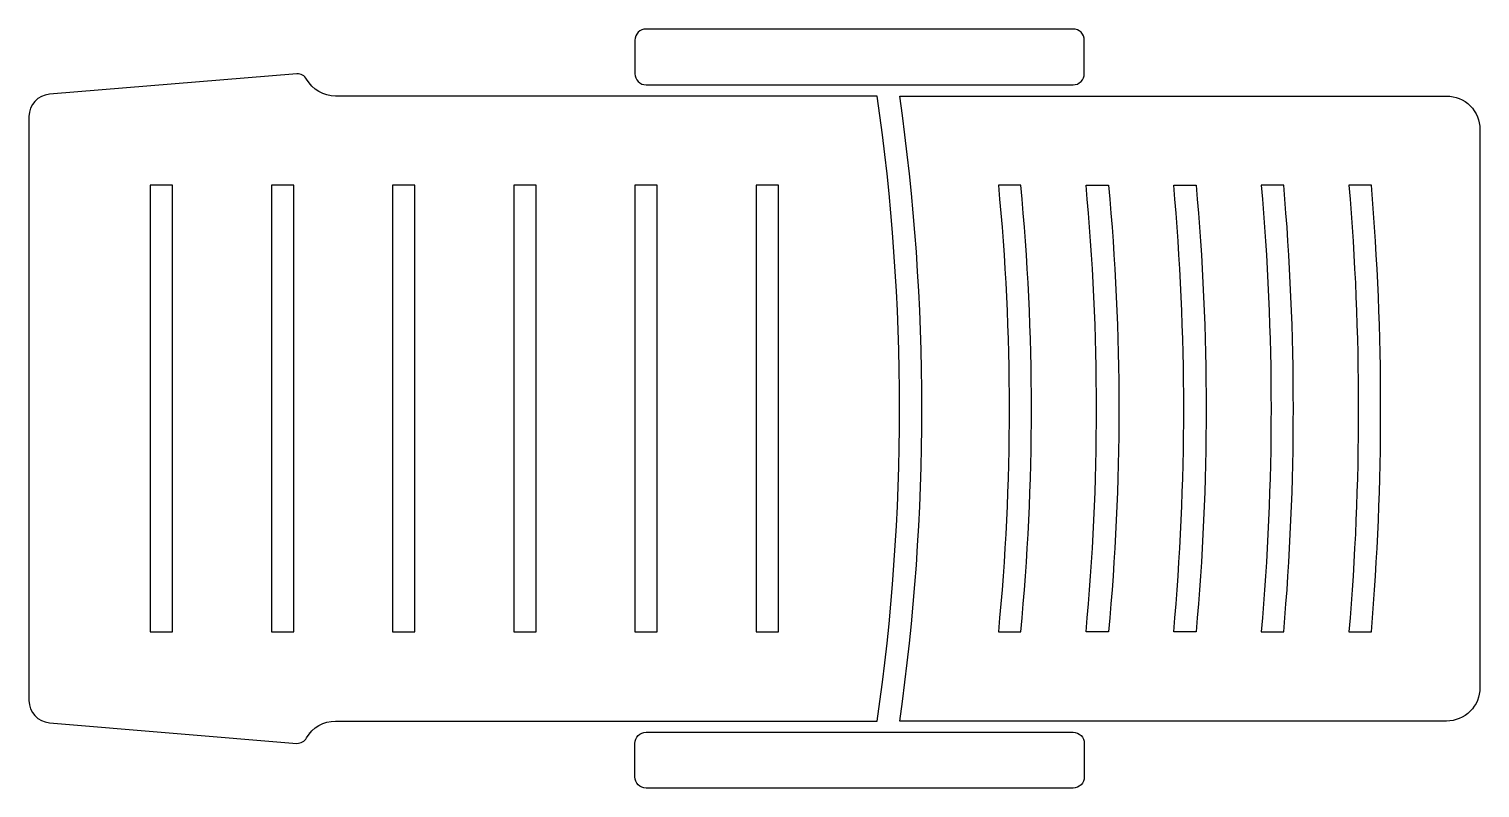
# Model space of a CAD drawing. Extents: x 9.99 to 11.29, y 5.97 to 6.65.
import ezdxf

# ---------------------------------------------------------------- set-up
doc = ezdxf.new("R2010")
doc.units = 0
doc.layers.get('0').update_dxf_attribs({"linetype": 'CONTINUOUS'})

msp = doc.modelspace()

# ---------------------------------------------------------------- linework, layer by layer
at = {"color": 0}
msp.add_line((10.2419, 6.0191), (10.2419, 6.0191), dxfattribs=at)
for points in [[(10.9374, 6.6391, 0.414214), (10.9274, 6.6491), (10.5448, 6.6491, 0.414214), (10.5348, 6.6391), (10.5348, 6.6091, 0.414214), (10.5448, 6.5991), (10.9274, 6.5991, 0.414214), (10.9374, 6.6091)], [(10.2666, 6.0291), (10.7519, 6.0291, 0.071429), (10.7519, 6.5891), (10.2666, 6.5891, -0.267949), (10.2406, 6.6041, 0.267949), (10.2319, 6.6091), (10.0103, 6.5907, 0.390066), (9.9919, 6.5707), (9.9919, 6.0475, 0.390066), (10.0103, 6.0276), (10.2319, 6.0091, 0.267949), (10.2406, 6.0141, -0.267949)], [(11.2919, 6.5591), (11.2919, 6.0591, -0.414214), (11.2619, 6.0291), (10.7721, 6.0291, 0.070703), (10.7721, 6.5891), (11.2619, 6.5891, -0.414214)], [(10.8604, 6.1091), (10.8805, 6.1091, 0.047998), (10.8805, 6.5091), (10.8604, 6.5091, -0.048465)], [(10.939, 6.1091, 0.046691), (10.939, 6.5091), (10.9591, 6.5091, -0.046258), (10.9591, 6.1091)], [(11.0175, 6.1091, 0.045043), (11.0175, 6.5091), (11.0376, 6.5091, -0.04464), (11.0376, 6.1091)], [(11.1161, 6.1091, 0.043132), (11.1161, 6.5091), (11.096, 6.5091, -0.043508), (11.096, 6.1091)], [(11.1745, 6.1091), (11.1946, 6.1091, 0.041722), (11.1946, 6.5091), (11.1745, 6.5091, -0.042074)], [(10.9374, 6.0091), (10.9374, 5.9791, -0.414214), (10.9274, 5.9691), (10.5448, 5.9691, -0.414214), (10.5348, 5.9791), (10.5348, 6.0091, -0.414214), (10.5448, 6.0191), (10.9274, 6.0191, -0.414214)]]:
    msp.add_lwpolyline(points, format="xyb", close=True, dxfattribs=at)
for points in [[(10.1205, 6.1091), (10.1205, 6.5091), (10.1005, 6.5091), (10.1005, 6.1091)], [(10.2291, 6.5091), (10.2091, 6.5091), (10.2091, 6.1091), (10.2291, 6.1091)], [(10.3376, 6.5091), (10.3176, 6.5091), (10.3176, 6.1091), (10.3376, 6.1091)], [(10.4462, 6.5091), (10.4262, 6.5091), (10.4262, 6.1091), (10.4462, 6.1091)], [(10.5548, 6.5091), (10.5348, 6.5091), (10.5348, 6.1091), (10.5548, 6.1091)], [(10.6634, 6.5091), (10.6434, 6.5091), (10.6434, 6.1091), (10.6634, 6.1091)]]:
    msp.add_lwpolyline(points, close=True, dxfattribs=at)

doc.saveas('drawing.dxf')
